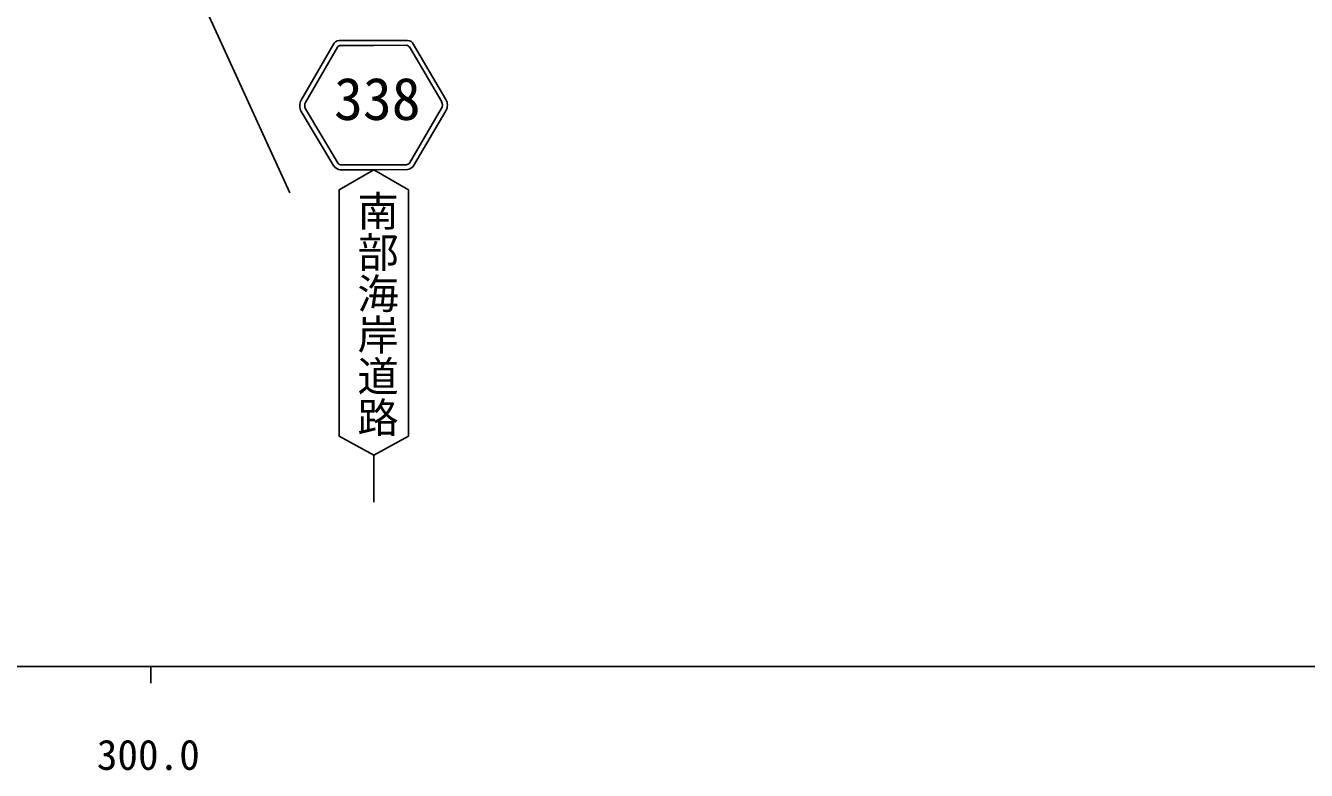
# Model space of a CAD drawing. Units: millimetres, scale not verified. Extents: x 40000 to 680000, y 20000 to 380000.
# Drawn here: x 360418 to 437942, y 198715 to 243807 of the extents above; entities that cross this region are included whole.
import ezdxf
from ezdxf.enums import TextEntityAlignment as Align

# ---------------------------------------------------------------- set-up
doc = ezdxf.new("R2010")
doc.units = ezdxf.units.MM
doc.header["$LTSCALE"] = 1000
doc.layers.add('M-STR-STRC', color=7, linetype='Continuous', lineweight=25)
doc.layers.add('M-TTL-BAND', color=7, linetype='Continuous', lineweight=25)
doc.styles.add('@ＭＳ ゴシック', font='')
doc.styles.add('ＭＳ ゴシック', font='')
doc.styles.get('@ＭＳ ゴシック').set_extended_font_data('@MS Gothic')
doc.styles.get('ＭＳ ゴシック').set_extended_font_data('MS Gothic')

msp = doc.modelspace()

# ---------------------------------------------------------------- linework, layer by layer
at = {"layer": 'M-STR-STRC'}
for p, q in [((351931, 287261), (376403, 233683)), ((383902, 242665), (385861, 239338)), ((379026, 242645), (377095, 239302)), ((379286, 242495), (377355, 239152)), ((383644, 242513), (385602, 239186)), ((385599, 238802), (383646, 235479)), ((377104, 238614), (379084, 235307)), ((377361, 238768), (379341, 235461)), ((385857, 238650), (383905, 235327)), ((381497, 217807), (381497, 214950))]:
    msp.add_line(p, q, dxfattribs=at)
for points in [[(383527, 242915), (381463, 242898), (379399, 242898)], [(383494, 242614), (381466, 242598), (379434, 242598)], [(381497, 235072), (379401, 233865), (379401, 218950), (381497, 217807)], [(383530, 235089), (381497, 235072), (379461, 235072)], [(383490, 235388), (381494, 235372), (379499, 235372)], [(381497, 235072), (383592, 233865), (383592, 218950), (381497, 217807)]]:
    msp.add_lwpolyline(points, dxfattribs=at)
for centre, radius, start, end in [((379416, 242471), 427, 92.29572, 156.02366), ((383514, 242488), 427, 24.44946, 88.1774), ((379456, 242408), 191, 96.53703, 152.95737), ((383474, 242424), 191, 27.51575, 83.93609), ((377722, 238966), 711, 151.80974, 209.66878), ((377722, 238966), 412, 151.80974, 209.66878), ((385236, 238997), 412, 330.80435, 28.66338), ((385236, 238997), 711, 330.80435, 28.66338), ((379574, 235674), 612, 216.76349, 259.34701), ((379510, 235575), 203, 214.0004, 273.155), ((383477, 235591), 203, 267.31812, 326.47272), ((383411, 235689), 612, 281.12611, 323.70964)]:
    msp.add_arc(centre, radius, start, end, dxfattribs=at)
at = {"layer": 'M-TTL-BAND'}
for p, q in [((40000, 205000), (579000, 205000)), ((368000, 205000), (368000, 204000))]:
    msp.add_line(p, q, dxfattribs=at)

# ---------------------------------------------------------------- texts
at = {"layer": 'M-STR-STRC', "style": 'ＭＳ ゴシック'}
msp.add_text('338', height=2566, dxfattribs=at).set_placement((379089, 237324), align=Align.BOTTOM_LEFT)
at = {"layer": 'M-STR-STRC', "style": '@ＭＳ ゴシック'}
msp.add_text('南部海岸道路', height=1833, rotation=270, dxfattribs=at).set_placement((380254, 226354), align=Align.BOTTOM_CENTER)
at = {"layer": 'M-TTL-BAND', "style": 'ＭＳ ゴシック'}
msp.add_text('300.0', height=1833, dxfattribs=at).set_placement((367844, 198195), align=Align.BOTTOM_CENTER)

doc.saveas('drawing.dxf')
